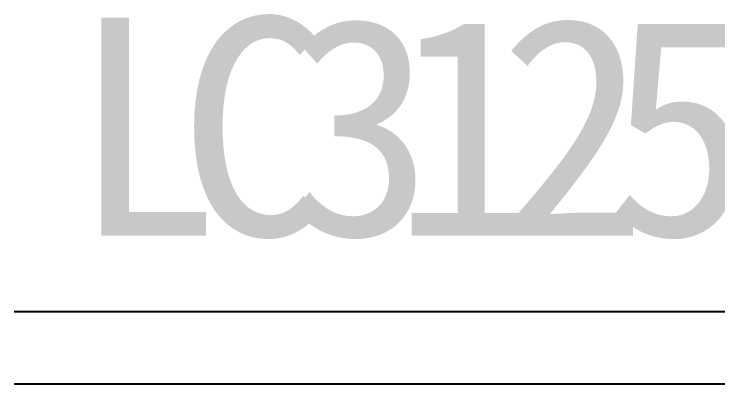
# Model space of a CAD drawing. Header units: metres. Extents: x 0 to 421, y 0 to 298.
# Drawn here: x 255.25 to 264.97, y 101.9 to 107.01 of the extents above; entities that cross this region are included whole.
import ezdxf

# ---------------------------------------------------------------- set-up
doc = ezdxf.new("R2010")
doc.units = ezdxf.units.M

msp = doc.modelspace()

# ---------------------------------------------------------------- linework, layer by layer
for p, q in [((255.25, 102.9), (294.21, 102.9)), ((255.25, 101.9), (294.21, 101.9))]:
    msp.add_line(p, q)

# ---------------------------------------------------------------- texts
for s, p in [('C', (257.53, 103.95)), ('L', (256.05, 103.95)), ('3', (259, 103.95)), ('1', (260.47, 103.95)), ('2', (261.94, 103.95)), ('5', (263.42, 103.95))]:
    msp.add_text(s, height=3.01).set_placement(p)

doc.saveas('drawing.dxf')
